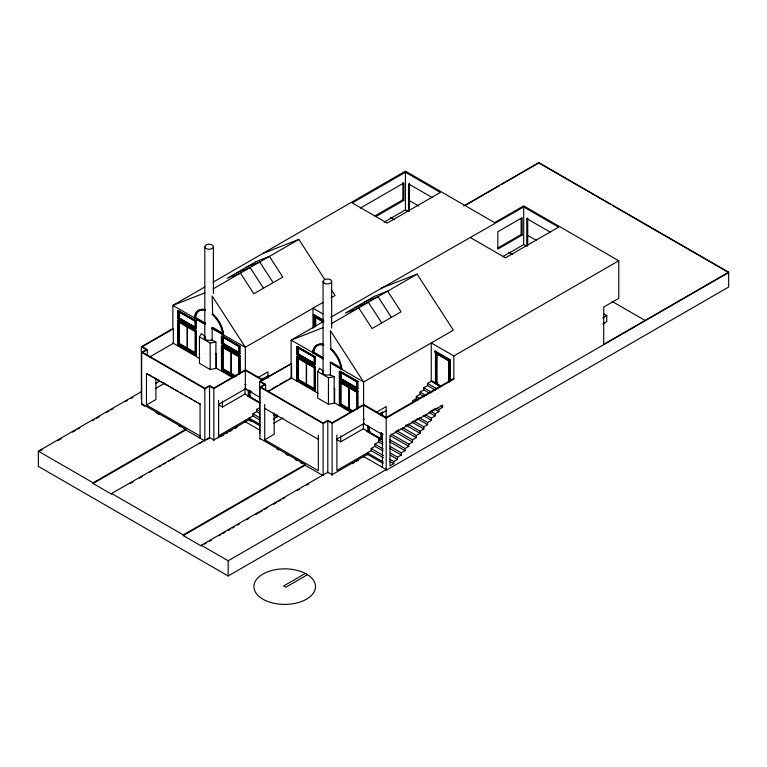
<?xml version="1.0" encoding="UTF-8"?>
<svg xmlns="http://www.w3.org/2000/svg" width="767" height="767" viewBox="0 0 767 767"><rect width="100%" height="100%" fill="white"/><g stroke="black" fill="none" stroke-linecap="round" stroke-linejoin="round"><path stroke-width="1.15" d="M204.76 323.712L194.818 317.969L195.489 315.007A20.019 11.553 60 0 1 205.364 310.443M194.818 317.969L195.614 317.509L196.285 314.556A20.019 11.553 60 0 1 202.939 309.552M323.626 345.179A20.019 11.553 60 0 0 313.741 349.742L313.08 352.705L313.876 352.245L314.537 349.282A20.019 11.553 60 0 1 318.372 344.939M199.439 336.876L201.357 333.568L204.799 336.061A4.976 2.876 0 0 0 205.585 339.522A4.976 2.876 0 0 0 211.596 339.982L215.901 341.967L215.901 368.428L210.177 369.531L199.439 363.337L199.439 336.876L210.177 343.07L215.901 341.967M317.701 371.612L319.609 368.304L323.051 370.787A4.976 2.876 0 0 0 323.847 374.258A4.976 2.876 0 0 0 329.858 374.718L334.163 376.702L334.163 403.164L328.439 404.267L317.701 398.063L317.701 371.612L328.439 377.805L334.163 376.702M204.847 286.954L172.863 305.41L172.863 328.564L141.358 346.751L141.358 398.84M213.101 282.189L405.436 171.137L494.638 222.641L523.688 205.872L618.768 260.77L618.768 298.382L603.734 307.068L603.734 344.68M405.436 172.239L352.283 202.929L387.21 223.092L440.363 192.412L405.436 172.239L405.436 209.861L384.152 222.142M213.159 288.881L298.852 239.409L324.738 279.437M177.58 310.875L178.193 310.51L196.237 320.932L196.237 328.247L195.623 328.612L177.58 318.19L177.58 310.875L195.623 321.287L196.237 320.932M178.826 311.086L178.212 311.44L194.991 321.124L195.604 320.769L178.826 311.086L178.826 317.998L195.604 327.682M360.327 208.116L403.854 182.987L403.854 200.35L375.878 216.505M177.58 318.19L178.193 317.835L196.237 328.247M178.193 310.51L178.212 318.353L178.826 317.998M177.58 320.328L178.193 319.973L196.237 330.385L196.314 355.092L195.69 355.447L177.647 345.035L177.58 320.328L195.623 330.75L195.69 355.447M149.69 356.962L173.342 343.309L173.342 328.842L142.317 346.751L147.322 349.647L147.322 355.207M204.799 324.211L194.607 317.969A20.613 11.898 60 0 1 195.134 315.247M374.919 215.949L402.896 199.804L403.854 200.35M141.674 404.439L141.674 352.36L146.372 349.647L141.358 346.751M147.322 349.647L142.633 352.36L204.847 388.275L209.544 385.571L213.84 388.044L244.874 370.135L262.074 380.068L259.62 381.487L259.62 433.566M195.623 330.75L196.237 330.385M195.336 331.68L178.222 321.852L178.222 344.191L178.845 343.837L194.741 353.012M177.647 345.035L178.27 344.671L180.274 345.831M323.041 302.409L245.344 347.259L211.826 328.276L223.6 334.709A20.613 11.898 60 0 0 212.632 313.808L212.143 295.918L245.344 347.259L245.344 388.936L260.109 397.459M200.072 435.992L146.449 405.024L146.449 373.644L151.051 375.744M222.564 333.07L212.622 327.336L211.826 327.797L222.756 334.105L223.552 333.645M221.433 336.195L222.046 335.831L240.09 346.253L240.09 353.568L239.477 353.932L221.433 343.511L221.433 336.195L239.477 346.607L240.09 346.253M222.066 336.761L222.679 336.406L239.457 346.09L238.844 346.444L222.066 336.761L222.066 343.674L238.844 353.357L238.844 346.444M221.433 343.511L222.046 343.156L240.09 353.568M222.066 343.674L222.679 343.319L238.47 352.437M463.671 205.987L538.817 162.594L728.65 272.199L728.65 287.031L228.183 575.979L38.35 466.384L38.35 451.188L141.099 391.87M155.624 383.481L159.776 381.084M233.532 377.297L221.5 370.356L221.433 345.649L222.046 345.294L240.09 355.706L240.148 373.356M40.421 450.708L42.501 449.51M58.071 440.526L61.178 438.734M72.597 432.137L75.712 430.345M77.783 429.146L79.864 427.948M92.318 420.757L94.389 419.559M96.469 418.36L99.585 416.558M106.843 412.368L108.924 411.17M110.994 409.971L113.075 408.773M125.529 401.582L127.6 400.384M130.716 398.581L132.796 397.383M465.732 205.163L499.701 185.547M501.762 184.358L538.817 162.968L610.398 204.29M155.385 388.572L164.637 383.222M215.901 353.961L216.38 353.683L216.38 368.15L232.631 377.537M331.076 297.769L335.093 295.448L331.21 289.437M146.449 405.024L155.922 399.559L155.922 378.639M221.433 345.649L239.477 356.07L240.09 355.706M239.592 374.2L239.592 356.569L238.968 356.923L238.968 373.385M323.53 321.22L313.348 314.969L313.981 314.604L323.089 319.858M313.348 315.342L314.307 314.786M314.307 315.151L313.981 327.336M239.199 373.347L239.199 356.991L222.075 347.173L222.075 369.512L222.698 369.157L234.625 376.041M221.5 370.356L222.123 369.991L224.127 371.151M323.693 321.862L315.419 317.087L315.103 326.79M141.674 352.36L204.847 388.831L209.544 386.117L213.84 388.601L245.986 370.039L262.707 379.694L291.604 363.568L291.604 378.035L267.951 391.688M323.626 321.383L291.124 340.145L291.124 377.757L318.056 393.308M330.74 317.27L523.688 206.975L558.616 227.137L505.472 257.827L470.545 237.665M331.411 323.616L417.114 274.135L453.355 330.174L363.606 381.995L363.606 423.672L382.388 434.505L383.021 434.141L381.046 433M296.704 346.857L297.328 346.502L315.371 356.914L315.371 364.239L314.748 364.593L296.704 354.181L296.704 346.857L314.748 357.278L315.371 356.914M314.738 356.76L297.96 347.067L297.337 347.432L314.115 357.115L314.738 356.76L314.748 364.593M146.449 373.644L200.551 404.324L198.49 403.135M502.606 256.772L523.688 244.596L526.766 246.37L526.766 218.576L527.715 218.029L527.715 245.814M296.704 354.181L297.328 353.827L315.371 364.239M297.337 354.344L297.96 353.98L314.738 363.673L314.115 364.028L297.337 354.344L297.328 346.502M245.986 384.507L244.874 384.603M257.971 377.594L267.961 371.822L267.961 378.16M296.704 356.319L297.328 355.955L315.371 366.377L315.438 391.074L314.825 391.438L314.748 366.731L296.704 356.319L296.781 381.017L297.395 380.662M218.614 404.372L245.986 388.572M261.969 379.339L267.961 375.878M291.604 363.568L260.569 381.487L265.583 384.382L265.583 389.943M323.051 358.946L312.869 352.695A20.613 11.898 60 0 1 323.837 344.469M497.898 247.962L521.157 234.529L522.116 235.085L522.116 217.713L497.841 231.73L497.841 249.093L522.116 235.085M218.307 404.708L222.43 407.095L245.047 394.037L259.994 402.665M93.095 482.788L185.863 429.232L185.863 429.951L93.095 483.517L93.095 482.788L38.35 451.188M259.936 439.175L259.936 387.086L264.625 384.382L259.62 381.487M265.583 384.382L260.885 387.086L323.108 423.01L327.806 420.297L332.101 422.78L363.127 404.861L386.204 418.188L453.853 379.128L453.853 355.984L618.768 260.77M259.754 403.087L247.789 396.175L248.268 395.532M248.431 395.628L248.115 389.857M249.064 396.539L249.86 396.453L249.86 390.576M249.38 396.731L250.819 395.897M267.779 391.237L269.811 390.067M271.844 388.898L277.932 385.379M279.965 384.209L287.059 380.106M289.092 378.936L291.124 377.757M314.748 366.731L315.371 366.377M314.249 367.594L314.863 367.24L314.863 389.578L314.249 389.933L297.356 380.183L297.356 357.844L314.249 367.594L314.249 389.933M297.356 380.183L297.97 379.818L314.863 389.578M218.614 435.761L252.928 415.954L252.928 413.777L256.686 411.611L256.686 409.444L259.505 407.814M93.095 483.517L111.599 494.197L111.599 493.478L209.544 437.478L213.84 439.961L249.17 419.568L259.994 425.819M130.15 483.488L133.247 481.705M139.431 478.129L142.518 476.345M149.738 472.184L151.799 470.986M159.018 466.825L161.08 465.636M163.141 464.447L165.202 463.249M168.289 461.466L170.351 460.277M172.412 459.088L174.473 457.899M199.219 443.614L202.306 441.83M206.726 439.836L208.605 438.743M220.675 436.739L223.753 434.966M225.814 433.777L227.866 432.588M229.927 431.399L231.979 430.21M235.066 428.427L237.118 427.248M330.404 375.552L330.404 362.82L341.861 369.435A20.613 11.898 60 0 0 330.893 348.534L330.404 330.654L363.606 381.995L330.088 362.523L330.884 362.062L341.814 368.381L341.018 368.831L340.347 365.102A20.019 11.553 60 0 0 330.472 349.129M339.311 371.458L339.925 371.094L357.968 381.515L357.968 388.831L357.345 389.195L339.311 378.773L339.311 371.458L357.345 381.87L357.968 381.515M339.944 372.024L340.558 371.669L357.336 381.352L356.713 381.707L339.944 372.024L339.944 378.936L356.713 388.62L357.336 388.265L340.558 378.582L339.944 378.936M339.311 378.773L339.925 378.419L357.968 388.831M340.002 405.254L339.378 405.618L339.311 380.911L339.925 380.557L357.968 390.969L358.026 408.619M273.407 419.098L277.165 416.922L277.165 414.755M273.742 423.24L282.946 417.929M334.163 388.696L334.642 388.418L334.642 402.886L350.893 412.272M264.711 404.314L264.711 439.759L274.174 434.295L274.174 413.029M339.311 380.911L357.345 391.333L357.968 390.969M356.847 408.648L356.847 392.186L339.954 382.436L339.954 404.775L340.577 404.42L352.504 411.304M434.505 351.382L435.138 351.008L450.421 359.828L449.778 360.567L434.505 351.382L449.778 360.193L450.421 359.828M434.505 351.746L435.464 351.19M435.464 351.564L435.464 382.618M259.936 387.086L323.108 423.566L327.806 420.853L332.101 423.336L364.239 404.775L386.836 417.823M448.983 382.091L448.983 360.653L448.666 382.273M364.239 419.242L363.127 419.338M376.233 412.32L386.223 406.558L386.223 417.459M435.551 390.182L427.564 385.571L427.564 383.404L431.255 381.276L440.239 386.463M429.798 393.375L423.806 389.914L423.806 387.747L427.564 385.571M336.876 439.108L364.239 423.298M379.224 414.65L386.223 410.613M440.804 386.616L434.822 383.164L435.301 382.522M424.161 396.625L420.048 394.257L420.048 392.09L423.806 389.914M436.097 383.529L436.893 383.442L436.893 354.038M436.413 383.721L437.852 382.886M412.531 402.934L412.531 400.767L416.289 398.6L416.289 396.424L420.048 394.257M336.579 439.453L340.692 441.83L363.309 428.772L381.64 439.357M385.561 417.823L453.211 378.764L453.853 379.128M183.303 534.877L305.122 464.543L305.122 465.262L183.303 535.596L183.303 534.877L111.599 493.478M380.164 439.06L367.201 431.572L367.844 431.025L367.518 425.254M367.201 431.572L367.681 430.929M368.476 431.946L369.272 431.85L369.272 427.142M368.793 432.128L370.231 431.294M382.81 444.371L378.706 442.003L378.706 439.827L382.465 437.66M380.566 438.925L381.362 438.829L381.362 432.876M381.362 438.829L367.201 431.207M396.606 430.977L398.667 429.788M405.896 425.618L408.993 423.825M411.054 422.636L413.116 421.447M415.177 420.249L418.274 418.466M429.625 411.917L435.819 408.341M383.164 451.082L374.948 446.346L374.948 444.17L378.706 442.003M183.303 535.596L201.29 545.979L201.29 545.26L327.806 472.213L332.101 474.696L367.422 454.294L383.241 463.431M204.386 544.196L206.448 542.998M209.544 541.214L211.606 540.016M218.835 535.845L220.906 534.657M222.967 533.468L225.028 532.269M228.125 530.486L230.196 529.288M232.257 528.099L234.319 526.91M237.415 525.117L239.486 523.928M246.715 519.758L248.776 518.559M256.005 514.389L262.199 510.812M264.26 509.624L267.357 507.831M273.551 504.255L276.647 502.471M278.718 501.273L280.78 500.084M282.841 498.895L284.912 497.697M297.299 490.544L299.36 489.356M306.589 485.185L308.65 483.996M336.876 435.042L336.876 470.487L371.18 450.68L371.18 448.513L374.948 446.346M436.835 408.284L438.887 409.473L442.645 407.306L442.645 405.129L390.019 435.512L390.019 465.895L393.778 463.728L393.778 461.561L389.674 459.184M431.025 411.438L435.129 413.816L438.887 411.639L438.887 409.473M602.747 317.874L606.764 315.553L606.764 321.709L602.747 324.029M352.427 463.68L354.459 462.511M356.492 461.331L358.525 460.162M425.206 414.592L431.37 418.149L435.129 415.982L435.129 413.816M419.396 417.747L427.612 422.492L431.37 420.326L431.37 418.149M413.586 420.901L423.854 426.835L427.612 424.659L427.612 422.492M408.792 424.65L420.095 431.179L423.854 429.002L423.854 426.835M402.982 427.804L416.337 435.512L420.095 433.345L420.095 431.179M397.172 430.958L412.579 439.855L416.337 437.689L416.337 435.512M391.352 434.112L408.821 444.198L412.579 442.022L412.579 439.855M389.655 439.644L405.053 448.532L408.821 446.365L408.821 444.198M390 446.356L401.294 452.875L405.053 450.708L405.053 448.532M390.345 453.067L397.536 457.218L401.294 455.052L401.294 452.875M393.778 461.561L397.536 459.385L397.536 457.218M201.29 545.26L228.183 560.782L386.204 469.548L363.606 456.499L363.606 457.228M603.734 344.316L728.65 272.199M305.304 573.467L283.608 585.998L285.784 587.254L307.481 574.723M262.611 253.599L298.852 239.409M246.399 267.213L259.764 261.978L273.129 282.639M236.744 272.784L250.109 267.549L263.474 288.219M204.962 292.841L172.863 305.41L205.115 324.029M417.114 274.135L380.873 288.325L381.822 288.881M364.651 301.939L378.016 296.704L391.391 317.375M354.996 307.519L368.371 302.284L381.736 322.945M323.223 327.576L291.124 340.145L323.012 358.438M612.469 205.489L728.65 272.563L386.204 470.276L386.204 418.188M526.766 218.576L550.399 232.228M527.715 235.392L536.44 240.426M432.137 197.493L408.504 183.85L408.504 211.634M612.104 301.412L645.076 320.453M508.655 252.17L512.692 254.5M409.463 200.666L418.744 206.016M603.667 313.761L606.764 315.553M405.436 209.861L407.478 211.04M390.393 217.435L394.43 219.774M453.853 355.984L431.255 342.935L431.255 381.276M437.612 354.086L448.983 360.653M435.138 353.031L449.778 361.487M322.83 313.885L312.994 308.2L312.994 328.19M431.255 380.557L441.284 386.347M434.822 382.8L440.344 385.983M313.348 314.969L323.741 320.97M313.981 316.627L323.588 322.169M427.564 383.404L436.548 388.591M423.806 387.747L431.792 392.359M420.048 392.09L426.04 395.542M440.594 406.117L442.645 407.306M416.289 396.424L419.376 398.207M416.289 398.6L418.351 399.78M434.784 409.271L438.887 411.639M428.964 412.425L435.129 415.982M313.876 352.245L322.821 357.412M423.154 415.58L431.37 420.326M417.344 418.734L427.612 424.659M314.106 363.098L298.593 354.143L298.593 347.643L314.106 356.597L314.115 364.028M356.703 387.699L341.19 378.745L341.19 372.235L356.703 381.189L356.713 388.62M412.55 422.483L423.854 429.002M304.93 361.497L306.915 362.647M344.546 384.372L349.522 387.239M357.067 392.263L349.148 387.68L349.148 408.715L353.108 410.997M405.714 425.043L420.095 433.345M400.93 428.791L416.337 437.689M395.11 431.946L412.579 442.022M195.614 317.509L205.556 323.252M339.954 404.775L351.88 411.658M313.435 389.924L315.438 391.074M344.009 407.574L346.013 408.734M348.017 409.885L350.02 411.045M390.326 435.694L408.821 446.365M194.971 327.116L179.459 318.161L179.459 311.651L194.971 320.606L194.991 328.046L178.212 318.353M389.655 441.811L405.053 450.708M183.812 324.364L178.845 321.498L178.845 343.837M185.796 325.515L187.79 326.656M189.775 327.806L191.76 328.957M225.68 348.534L227.665 349.685M229.659 350.826L231.644 351.976M233.628 353.127L235.613 354.268M237.607 355.418L239.592 356.569M378.706 439.827L382.81 442.204M390 448.522L401.294 455.052M374.948 444.17L383.164 448.916M390.345 455.234L397.536 459.385M371.18 448.513L383.51 455.627M371.18 450.68L383.51 457.794M389.674 461.36L393.778 463.728M195.336 352.705L187.416 348.132L187.416 327.106M236.226 376.309L231.27 373.443L231.27 352.417M383.241 461.983L367.422 452.856L367.422 455.023M178.222 344.191L195.115 353.942L195.115 331.603M222.075 369.512L234.999 376.971M182.278 346.991L184.281 348.151M187.292 349.886L192.306 352.772M194.31 353.932L196.314 355.092M226.131 372.311L232.152 375.782M172.863 343.031L199.794 358.582M249.917 390.844L251.883 391.975M247.789 395.81L259.198 402.387M264.711 408.37L318.334 439.338M273.234 414.65L277.165 416.922M256.686 409.444L259.639 411.141M256.686 411.611L259.639 413.317M252.928 413.777L259.812 417.756M252.928 415.954L259.812 419.923M259.994 424.372L249.17 418.12L249.17 420.287L251.135 421.428M245.344 421.773L260.109 430.297M264.711 439.759L318.334 470.717L318.334 435.272M153.112 376.942L159.306 380.509M161.367 381.698L168.587 385.868M170.648 387.057L173.745 388.85M175.806 390.039L177.867 391.228M179.929 392.416L183.025 394.2M185.087 395.398L187.148 396.587M189.209 397.776L192.306 399.559M194.367 400.757L196.429 401.946M259.936 438.456L305.122 464.543M276.503 448.743L278.574 449.941M285.823 454.122L287.893 455.32M295.142 459.5L297.212 460.699M300.328 462.491L302.399 463.69M304.47 464.888L323.108 475.645L323.108 423.566M141.674 403.72L185.863 429.232M142.7 405.034L144.752 406.213M156.017 412.723L159.095 414.496M178.558 425.733L180.609 426.922M183.687 428.695L204.847 440.92L204.847 388.831M222.756 334.105L222.085 330.366A20.019 11.553 60 0 0 212.21 314.403M357.345 391.333L357.403 408.974M297.328 355.955L297.395 379.483M239.477 356.07L239.525 373.711M222.046 345.294L222.123 368.822M178.193 319.973L178.27 344.671M523.688 206.975L523.688 244.596M521.157 218.327L521.157 234.529M450.104 359.646L450.104 380.317M449.778 360.193L449.778 381.726M436.576 383.26L436.576 353.491L436.26 383.442M409.463 183.294L409.463 211.088M402.896 182.431L402.896 199.804M382.484 412.004L382.484 415.589M382.484 433.499L382.388 467.343M382.158 412.272L382.158 415.848M382.158 433.7L382.158 438.465M381.362 412.636L381.362 415.014M381.046 412.78L381.046 415.206M381.046 432.77L381.046 439.012M368.956 426.903L368.956 431.668M368.639 425.896L368.639 431.85M363.309 424.046L363.309 428.772M357.345 381.87L357.345 389.195M340.692 435.915L340.692 441.83M340.558 371.669L340.558 378.582M340.577 382.081L340.577 404.42M332.101 423.336L332.101 475.415M331.66 281.499L331.66 328.094M328.439 377.805L328.439 404.267M327.806 420.853L327.806 472.942M323.07 281.499L323.07 373.471M315.736 317.634L315.736 325.87M315.419 317.087L315.419 326.608M297.96 347.067L297.96 353.98M297.97 357.48L297.97 379.818M262.745 378.064L262.745 380.451M249.543 390.317L249.543 396.271M249.227 390.499L249.227 396.453M245.344 420.326L245.344 422.492M245.047 388.131L245.047 394.037M239.477 346.607L239.477 353.932M231.02 352.274L231.02 373.299L223.092 368.726L223.092 347.7M228.183 560.782L228.183 575.979M222.698 346.818L222.698 369.157M222.679 337.557L222.679 343.319M222.43 401.189L222.43 407.095M222.046 336.876L222.046 343.156M218.614 400.316L218.614 437.928M213.84 388.601L213.84 440.689M213.408 246.763A4.295 2.483 0 0 1 206.956 248.911A4.295 2.483 0 0 1 206.956 244.615A4.295 2.483 0 0 1 213.408 246.763L213.408 293.435M212.143 328.094L212.143 340.826M210.177 343.07L210.177 369.531M209.544 386.117L209.544 438.206M205.172 336.866L205.172 339.043M204.808 246.763L204.808 338.736M204.367 439.913L204.367 440.642M200.072 404.602L200.072 438.158M195.623 321.287L195.623 328.612M187.167 326.953L187.167 347.978L179.238 343.405L179.238 322.38M195.412 314.432A20.613 11.898 60 0 1 205.585 309.734M194.291 318.152A20.613 11.898 60 0 1 205.259 309.916M212.315 313.991A20.613 11.898 60 0 1 223.283 334.891M312.553 352.887A20.613 11.898 60 0 1 323.521 344.651M330.567 348.717A20.613 11.898 60 0 1 341.545 369.617M256.053 261.633L227.09 278.354L240.454 273.119L253.819 293.79L282.783 277.069L269.418 256.399L256.053 261.633M374.306 296.369L345.342 313.089L358.716 307.855L372.081 328.525L401.045 311.805L387.671 291.134L374.306 296.369M306.464 574.061L303.444 572.527A30.785 17.775 0 0 0 254.634 582.776A30.785 17.775 0 0 0 291.364 603.984A30.785 17.775 0 0 0 309.12 575.806L306.464 574.061M306.292 362.944L298.373 358.371L298.373 379.397L306.292 383.97L306.292 362.944M314.47 367.661L306.551 363.088L306.551 384.114L314.47 388.687L314.47 367.661M348.899 387.536L340.97 382.963L340.97 403.988L348.899 408.562L348.899 387.536M238.825 345.927L223.322 336.972L223.322 343.482L238.825 352.437L238.825 345.927M324.326 283.253A4.295 2.483 0 0 0 331.517 282.141A4.295 2.483 0 0 0 326.253 279.102A4.295 2.483 0 0 0 324.326 283.253"/></g></svg>
